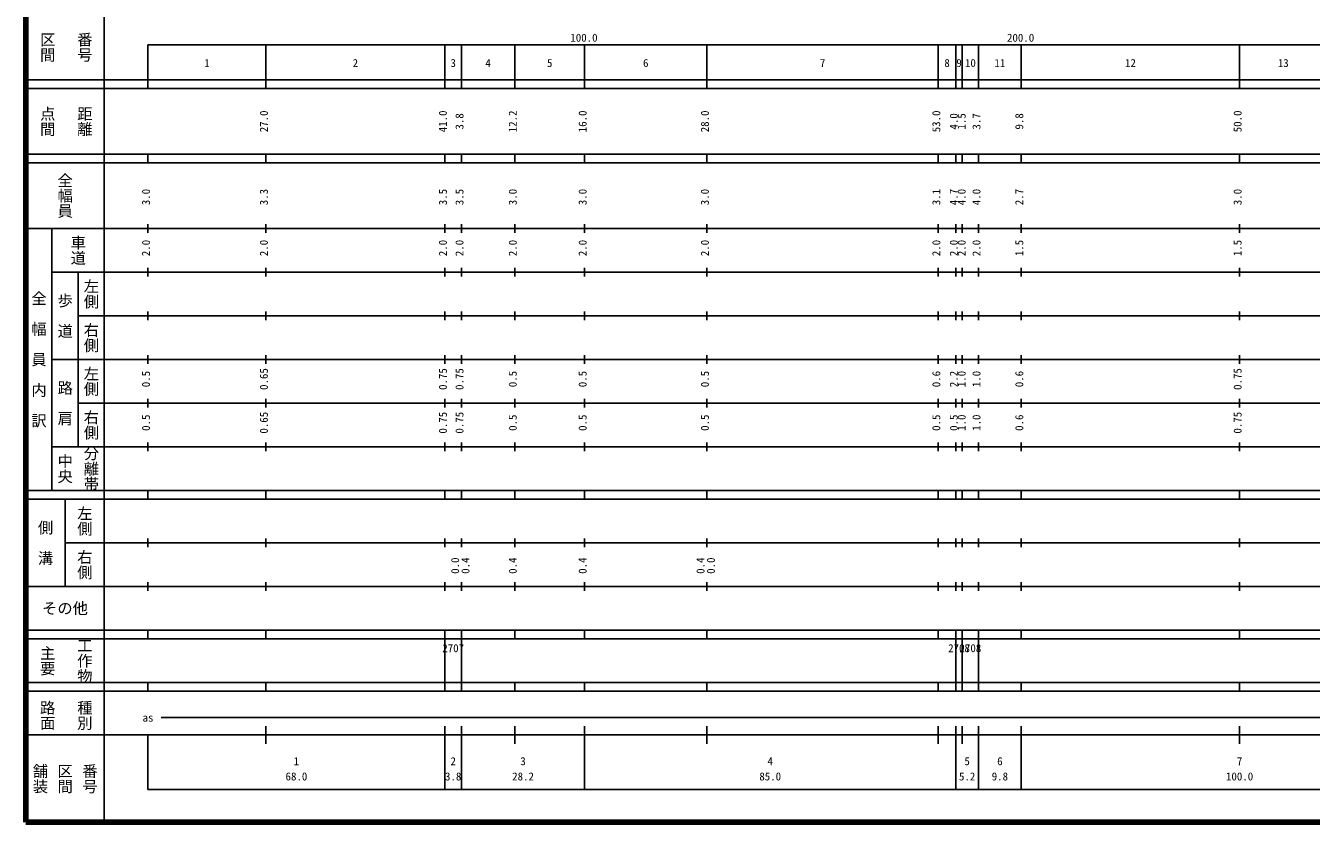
# Model space of a CAD drawing. Units: millimetres on the paper, enlarged 1000 times. Extents: x 40000 to 680000, y 20000 to 380000.
# Drawn here: x 40000 to 334416, y 20000 to 202409 of the extents above; entities that cross this region are included whole.
import ezdxf
from ezdxf.enums import TextEntityAlignment as Align

# ---------------------------------------------------------------- set-up
doc = ezdxf.new("R2010")
doc.units = ezdxf.units.MM
doc.header["$LTSCALE"] = 1000
doc.layers.add('M-TTL', color=2, linetype='Continuous', lineweight=140)
doc.layers.add('M-TTL-BAND', color=7, linetype='Continuous', lineweight=25)
doc.styles.add('@ＭＳ ゴシック', font='')
doc.styles.add('ＭＳ ゴシック', font='')
doc.styles.get('@ＭＳ ゴシック').set_extended_font_data('@MS Gothic')
doc.styles.get('ＭＳ ゴシック').set_extended_font_data('MS Gothic')

msp = doc.modelspace()

# ---------------------------------------------------------------- linework, layer by layer
at = {"layer": 'M-TTL'}
for p, q in [((40000, 380000), (40000, 20000)), ((40000, 20000), (680000, 20000))]:
    msp.add_line(p, q, dxfattribs=at)
at = {"layer": 'M-TTL-BAND'}
for p, q in [((58000, 370000), (58000, 20000)), ((68000, 198000), (579000, 198000)), ((68000, 198000), (68000, 188000)), ((95000, 188000), (95000, 198000)), ((136000, 188000), (136000, 198000)), ((139800, 188000), (139800, 198000)), ((152000, 188000), (152000, 198000)), ((168000, 188000), (168000, 198000)), ((196000, 188000), (196000, 198000)), ((249000, 188000), (249000, 198000)), ((253000, 188000), (253000, 198000)), ((254500, 188000), (254500, 198000)), ((258200, 188000), (258200, 198000)), ((268000, 188000), (268000, 198000)), ((318000, 188000), (318000, 198000)), ((40000, 190000), (579000, 190000)), ((40000, 188000), (579000, 188000)), ((40000, 173000), (579000, 173000)), ((40000, 171000), (579000, 171000)), ((68000, 171000), (68000, 173000)), ((95000, 171000), (95000, 173000)), ((136000, 171000), (136000, 173000)), ((139800, 171000), (139800, 173000)), ((152000, 171000), (152000, 173000)), ((168000, 171000), (168000, 173000)), ((196000, 171000), (196000, 173000)), ((249000, 171000), (249000, 173000)), ((253000, 171000), (253000, 173000)), ((254500, 171000), (254500, 173000)), ((258200, 171000), (258200, 173000)), ((268000, 171000), (268000, 173000)), ((318000, 171000), (318000, 173000)), ((68000, 155000), (68000, 157000)), ((95000, 155000), (95000, 157000)), ((136000, 155000), (136000, 157000)), ((139800, 155000), (139800, 157000)), ((152000, 155000), (152000, 157000)), ((168000, 155000), (168000, 157000)), ((196000, 155000), (196000, 157000)), ((249000, 155000), (249000, 157000)), ((253000, 155000), (253000, 157000)), ((254500, 155000), (254500, 157000)), ((258200, 155000), (258200, 157000)), ((268000, 155000), (268000, 157000)), ((318000, 155000), (318000, 157000)), ((40000, 156000), (579000, 156000)), ((46000, 96000), (46000, 156000)), ((46000, 146000), (579000, 146000)), ((52000, 146000), (52000, 106000)), ((68000, 145000), (68000, 147000)), ((95000, 145000), (95000, 147000)), ((136000, 145000), (136000, 147000)), ((139800, 145000), (139800, 147000)), ((152000, 145000), (152000, 147000)), ((168000, 145000), (168000, 147000)), ((196000, 145000), (196000, 147000)), ((249000, 145000), (249000, 147000)), ((253000, 145000), (253000, 147000)), ((254500, 145000), (254500, 147000)), ((258200, 145000), (258200, 147000)), ((268000, 145000), (268000, 147000)), ((318000, 145000), (318000, 147000)), ((52000, 136000), (579000, 136000)), ((68000, 135000), (68000, 137000)), ((95000, 135000), (95000, 137000)), ((136000, 135000), (136000, 137000)), ((139800, 135000), (139800, 137000)), ((152000, 135000), (152000, 137000)), ((168000, 135000), (168000, 137000)), ((196000, 135000), (196000, 137000)), ((249000, 135000), (249000, 137000)), ((253000, 135000), (253000, 137000)), ((254500, 135000), (254500, 137000)), ((258200, 135000), (258200, 137000)), ((268000, 135000), (268000, 137000)), ((318000, 135000), (318000, 137000)), ((68000, 125000), (68000, 127000)), ((95000, 125000), (95000, 127000)), ((136000, 125000), (136000, 127000)), ((139800, 125000), (139800, 127000)), ((152000, 125000), (152000, 127000)), ((168000, 125000), (168000, 127000)), ((196000, 125000), (196000, 127000)), ((249000, 125000), (249000, 127000)), ((253000, 125000), (253000, 127000)), ((254500, 125000), (254500, 127000)), ((258200, 125000), (258200, 127000)), ((268000, 125000), (268000, 127000)), ((318000, 125000), (318000, 127000)), ((46000, 126000), (579000, 126000)), ((52000, 116000), (579000, 116000)), ((68000, 115000), (68000, 117000)), ((95000, 115000), (95000, 117000)), ((136000, 115000), (136000, 117000)), ((139800, 115000), (139800, 117000)), ((152000, 115000), (152000, 117000)), ((168000, 115000), (168000, 117000)), ((196000, 115000), (196000, 117000)), ((249000, 115000), (249000, 117000)), ((253000, 115000), (253000, 117000)), ((254500, 115000), (254500, 117000)), ((258200, 115000), (258200, 117000)), ((268000, 115000), (268000, 117000)), ((318000, 115000), (318000, 117000)), ((46000, 106000), (579000, 106000)), ((68000, 105000), (68000, 107000)), ((95000, 105000), (95000, 107000)), ((136000, 105000), (136000, 107000)), ((139800, 105000), (139800, 107000)), ((152000, 105000), (152000, 107000)), ((168000, 105000), (168000, 107000)), ((196000, 105000), (196000, 107000)), ((249000, 105000), (249000, 107000)), ((253000, 105000), (253000, 107000)), ((254500, 105000), (254500, 107000)), ((258200, 105000), (258200, 107000)), ((268000, 105000), (268000, 107000)), ((318000, 105000), (318000, 107000)), ((40000, 96000), (579000, 96000)), ((68000, 94000), (68000, 96000)), ((95000, 94000), (95000, 96000)), ((136000, 94000), (136000, 96000)), ((139800, 94000), (139800, 96000)), ((152000, 94000), (152000, 96000)), ((168000, 94000), (168000, 96000)), ((196000, 94000), (196000, 96000)), ((249000, 94000), (249000, 96000)), ((253000, 94000), (253000, 96000)), ((254500, 94000), (254500, 96000)), ((258200, 94000), (258200, 96000)), ((268000, 94000), (268000, 96000)), ((318000, 94000), (318000, 96000)), ((40000, 94000), (579000, 94000)), ((49000, 94000), (49000, 74000)), ((49000, 84000), (579000, 84000)), ((68000, 83000), (68000, 85000)), ((95000, 83000), (95000, 85000)), ((136000, 83000), (136000, 85000)), ((139800, 83000), (139800, 85000)), ((152000, 83000), (152000, 85000)), ((168000, 83000), (168000, 85000)), ((196000, 83000), (196000, 85000)), ((249000, 83000), (249000, 85000)), ((253000, 83000), (253000, 85000)), ((254500, 83000), (254500, 85000)), ((258200, 83000), (258200, 85000)), ((268000, 83000), (268000, 85000)), ((318000, 83000), (318000, 85000)), ((40000, 74000), (579000, 74000)), ((68000, 73000), (68000, 75000)), ((95000, 73000), (95000, 75000)), ((136000, 73000), (136000, 75000)), ((139800, 73000), (139800, 75000)), ((152000, 73000), (152000, 75000)), ((168000, 73000), (168000, 75000)), ((196000, 73000), (196000, 75000)), ((249000, 73000), (249000, 75000)), ((253000, 73000), (253000, 75000)), ((254500, 73000), (254500, 75000)), ((258200, 73000), (258200, 75000)), ((268000, 73000), (268000, 75000)), ((318000, 73000), (318000, 75000)), ((40000, 64000), (579000, 64000)), ((40000, 62000), (579000, 62000)), ((68000, 62000), (68000, 64000)), ((95000, 62000), (95000, 64000)), ((136000, 62000), (136000, 64000)), ((136000, 52000), (136000, 62000)), ((139800, 62000), (139800, 64000)), ((139800, 52000), (139800, 62000)), ((152000, 62000), (152000, 64000)), ((168000, 62000), (168000, 64000)), ((196000, 62000), (196000, 64000)), ((249000, 62000), (249000, 64000)), ((253000, 62000), (253000, 64000)), ((253000, 52000), (253000, 62000)), ((254500, 62000), (254500, 64000)), ((254500, 52000), (254500, 62000)), ((254500, 52000), (254500, 62000)), ((258200, 62000), (258200, 64000)), ((258200, 52000), (258200, 62000)), ((268000, 62000), (268000, 64000)), ((318000, 62000), (318000, 64000)), ((40000, 52000), (579000, 52000)), ((68000, 50000), (68000, 52000)), ((95000, 50000), (95000, 52000)), ((136000, 50000), (136000, 52000)), ((139800, 50000), (139800, 52000)), ((152000, 50000), (152000, 52000)), ((168000, 50000), (168000, 52000)), ((196000, 50000), (196000, 52000)), ((249000, 50000), (249000, 52000)), ((253000, 50000), (253000, 52000)), ((254500, 50000), (254500, 52000)), ((258200, 50000), (258200, 52000)), ((268000, 50000), (268000, 52000)), ((318000, 50000), (318000, 52000)), ((40000, 50000), (579000, 50000)), ((71000, 44000), (570000, 44000)), ((95000, 38000), (95000, 42000)), ((136000, 27500), (136000, 42000)), ((139800, 27500), (139800, 42000)), ((152000, 38000), (152000, 42000)), ((168000, 27500), (168000, 42000)), ((196000, 38000), (196000, 42000)), ((249000, 38000), (249000, 42000)), ((253000, 27500), (253000, 42000)), ((254500, 38000), (254500, 42000)), ((258200, 27500), (258200, 42000)), ((268000, 27500), (268000, 42000)), ((318000, 38000), (318000, 42000)), ((40000, 40000), (579000, 40000)), ((68000, 40000), (68000, 27500)), ((68000, 27500), (579000, 27500))]:
    msp.add_line(p, q, dxfattribs=at)

# ---------------------------------------------------------------- texts
at = {"layer": 'M-TTL-BAND', "style": '@ＭＳ ゴシック'}
for s, p in [('区間', (45000, 197500)), ('番号', (53500, 197500)), ('点間', (45000, 180500)), ('距離', (53500, 180500)), ('全幅員', (49000, 163500)), ('車道', (52000, 151000)), ('左側', (55000, 141000)), ('全\u3000幅\u3000員\u3000内\u3000訳', (43000, 126000)), ('歩\u3000道', (49000, 136000)), ('右側', (55000, 131000)), ('左側', (55000, 121000)), ('路\u3000肩', (49000, 116000)), ('右側', (55000, 111000)), ('分離帯', (55000, 101000)), ('中央', (49000, 101000)), ('左側', (53500, 89000)), ('側\u3000溝', (44500, 84000)), ('右側', (53500, 79000)), ('主要', (45000, 57000)), ('工作物', (53500, 57000)), ('路面', (45000, 44500)), ('種別', (53500, 44500)), ('舗装', (43333, 30000)), ('区間', (49000, 30000)), ('番号', (54667, 30000))]:
    msp.add_text(s, height=2566, rotation=270, dxfattribs=at).set_placement(p, align=Align.MIDDLE_CENTER)
at = {"layer": 'M-TTL-BAND', "style": 'ＭＳ ゴシック'}
for s, p in [('100.0', (167844, 198195)), ('200.0', (267844, 198195)), ('1', (81500, 192405)), ('2', (115500, 192405)), ('3', (137900, 192405)), ('4', (145900, 192405)), ('5', (160000, 192405)), ('6', (182000, 192405)), ('7', (222500, 192405)), ('8', (251000, 192405)), ('9', (253750, 192405)), ('10', (256350, 192405)), ('11', (263100, 192405)), ('12', (293000, 192405)), ('13', (328000, 192405)), ('as', (68000, 42500)), ('1', (102000, 32523)), ('2', (137900, 32523)), ('3', (153900, 32523)), ('4', (210500, 32523)), ('5', (255600, 32523)), ('6', (263100, 32523)), ('7', (318000, 32523)), ('68.0', (102000, 29033)), ('3.8', (137900, 29033)), ('28.2', (153900, 29033)), ('85.0', (210500, 29033)), ('5.2', (255600, 29033)), ('9.8', (263100, 29033)), ('100.0', (318000, 29033))]:
    msp.add_text(s, height=1833, dxfattribs=at).set_placement(p, align=Align.BOTTOM_CENTER)
for s, p in [('27.0', (96000, 180500)), ('41.0', (137000, 180500)), ('12.2', (153000, 180500)), ('16.0', (169000, 180500)), ('28.0', (197000, 180500)), ('53.0', (250000, 180500)), ('50.0', (319000, 180500)), ('3.8', (140800, 180500)), ('4.0', (254000, 180500)), ('1.5', (255804, 180500)), ('3.7', (259200, 180500)), ('9.8', (269000, 180500)), ('3.0', (69000, 163174)), ('3.3', (96000, 163174)), ('3.5', (137000, 163174)), ('3.5', (140800, 163174)), ('3.0', (153000, 163174)), ('3.0', (169000, 163174)), ('3.0', (197000, 163174)), ('3.1', (250000, 163174)), ('4.7', (254000, 163174)), ('4.0', (255804, 163174)), ('4.0', (259200, 163174)), ('2.7', (269000, 163174)), ('3.0', (319000, 163174)), ('2.0', (69000, 151500)), ('2.0', (96000, 151500)), ('2.0', (137000, 151500)), ('2.0', (140800, 151500)), ('2.0', (153000, 151500)), ('2.0', (169000, 151500)), ('2.0', (197000, 151500)), ('2.0', (250000, 151500)), ('2.0', (254000, 151500)), ('2.0', (255804, 151500)), ('2.0', (259200, 151500)), ('1.5', (269000, 151500)), ('1.5', (319000, 151500)), ('0.65', (96000, 121500)), ('0.75', (137000, 121500)), ('0.75', (140800, 121500)), ('0.75', (319000, 121500)), ('0.5', (69000, 121500)), ('0.5', (153000, 121500)), ('0.5', (169000, 121500)), ('0.5', (197000, 121500)), ('0.6', (250000, 121500)), ('2.2', (254000, 121500)), ('1.0', (255804, 121500)), ('1.0', (259200, 121500)), ('0.6', (269000, 121500)), ('0.5', (69000, 111500)), ('0.65', (96000, 111500)), ('0.75', (137000, 111500)), ('0.75', (140800, 111500)), ('0.5', (153000, 111500)), ('0.5', (169000, 111500)), ('0.5', (197000, 111500)), ('0.5', (250000, 111500)), ('0.5', (254000, 111500)), ('1.0', (255804, 111500)), ('1.0', (259200, 111500)), ('0.6', (269000, 111500)), ('0.75', (319000, 111500)), ('0.0', (139800, 78764)), ('0.4', (142170, 78764)), ('0.4', (153000, 78764)), ('0.4', (169000, 78764)), ('0.4', (196000, 78764)), ('0.0', (198370, 78764))]:
    msp.add_text(s, height=1833, rotation=90, dxfattribs=at).set_placement(p, align=Align.BOTTOM_CENTER)
msp.add_text('その他', height=2566, dxfattribs=at).set_placement((49000, 69000), align=Align.MIDDLE_CENTER)
for s, p in [('2707', (135400, 58405)), ('2708', (251250, 58405)), ('2708', (253850, 58405))]:
    msp.add_text(s, height=1833, dxfattribs=at).set_placement(p, align=Align.BOTTOM_LEFT)

doc.saveas('drawing.dxf')
